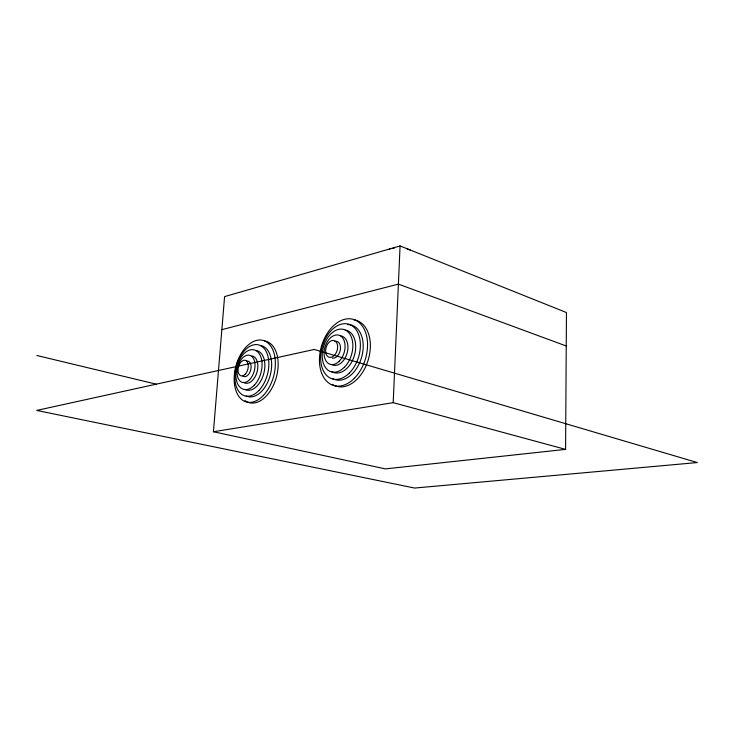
<?xml version="1.0" encoding="UTF-8"?>
<svg xmlns="http://www.w3.org/2000/svg" width="734" height="734" viewBox="0 0 734 734"><rect width="100%" height="100%" fill="white"/><g stroke="black" fill="none" stroke-linecap="round" stroke-linejoin="round"><path stroke-width="1.1" d="M565.584 449.382L566.455 312.537L400.076 245.945L224.586 296.609L213.429 431.748L385.359 468.888L565.584 449.382L393.195 402.663L213.429 431.748M393.195 402.663L400.076 245.945M221.861 329.649L398.406 284.113L566.244 345.989M36.801 355.495L156.25 384.157M389.304 249.055A14.671 4.955 2.3 0 1 390.791 248.688M392.424 248.395A14.671 4.955 2.3 0 1 394.186 248.184M407.232 249.065A14.671 4.955 2.3 0 1 410.205 250M264.671 340.952A31.837 19.552 -74.9 0 1 275.608 379.762A31.837 19.552 -74.9 0 1 245 400.581M256.395 350.558A20.378 12.441 -74.9 0 1 263.497 374.523A20.378 12.441 -74.9 0 1 244.734 389.369M260.598 345.521A26.351 16.139 -74.9 0 1 270.048 375.973A26.351 16.139 -74.9 0 1 246.165 396.011M252.092 355.972A14.019 8.533 -74.9 0 1 256.735 373.028A14.019 8.533 -74.9 0 1 243.422 382.276M246.551 361.064A8.028 4.872 -74.9 0 1 250.771 369.78A8.028 4.872 -74.9 0 1 242.89 376.102M353.779 319.795A34.425 22.901 -73.3 0 1 369.009 357.008A34.425 22.901 -73.3 0 1 337.851 386.607M336.878 386.387A34.425 22.901 -73.3 0 1 332.318 384.332M345.283 330.08A22.038 14.579 -73.3 0 1 354.036 356.641A22.038 14.579 -73.3 0 1 331.529 371.45M347.604 324.566A28.498 18.901 -73.3 0 1 361.706 356.917A28.498 18.901 -73.3 0 1 332.676 378.652M340.851 335.897A15.166 10.001 -73.3 0 1 346.797 354.146A15.166 10.001 -73.3 0 1 331.383 364.376M334.961 341.374A8.689 5.716 -73.3 0 1 340.383 349.567A8.689 5.716 -73.3 0 1 332.456 358.174M314.253 349.457L36.7 410.425L414.618 488.055L697.3 462.558L314.253 349.457M258.891 390.497A26.406 16.12 -74.9 0 0 261.744 346.301A26.406 16.12 -74.9 0 0 234.908 374.432A26.406 16.12 -74.9 0 0 258.891 390.497M254.303 385.203A20.414 12.432 -74.9 0 0 256.625 351.008A20.414 12.432 -74.9 0 0 235.871 372.67A20.414 12.432 -74.9 0 0 254.303 385.203M263.378 395.415A31.901 19.534 -74.9 0 0 266.671 342.035A31.901 19.534 -74.9 0 0 234.238 376.147A31.901 19.534 -74.9 0 0 263.378 395.415M245.211 374.248A8.046 4.863 -74.9 0 0 246.211 360.761A8.046 4.863 -74.9 0 0 238.036 369.22A8.046 4.863 -74.9 0 0 245.211 374.248M249.679 379.588A14.047 8.524 -74.9 0 0 251.349 356.063A14.047 8.524 -74.9 0 0 237.073 370.899A14.047 8.524 -74.9 0 0 249.679 379.588M349.384 373A28.562 18.891 -73.3 0 0 351.458 325.382A28.562 18.891 -73.3 0 0 320.675 356.256A28.562 18.891 -73.3 0 0 349.384 373M344.31 367.294A22.093 14.57 -73.3 0 0 346.044 330.447A22.093 14.57 -73.3 0 0 322.235 354.219A22.093 14.57 -73.3 0 0 344.31 367.294M354.348 378.285A34.498 22.882 -73.3 0 0 356.651 320.795A34.498 22.882 -73.3 0 0 319.474 358.229A34.498 22.882 -73.3 0 0 354.348 378.285M334.245 355.485A8.707 5.707 -73.3 0 0 335.025 340.952A8.707 5.707 -73.3 0 0 325.639 350.237A8.707 5.707 -73.3 0 0 334.245 355.485M339.172 361.247A15.194 9.992 -73.3 0 0 340.457 335.888A15.194 9.992 -73.3 0 0 324.079 352.164A15.194 9.992 -73.3 0 0 339.172 361.247"/></g></svg>
